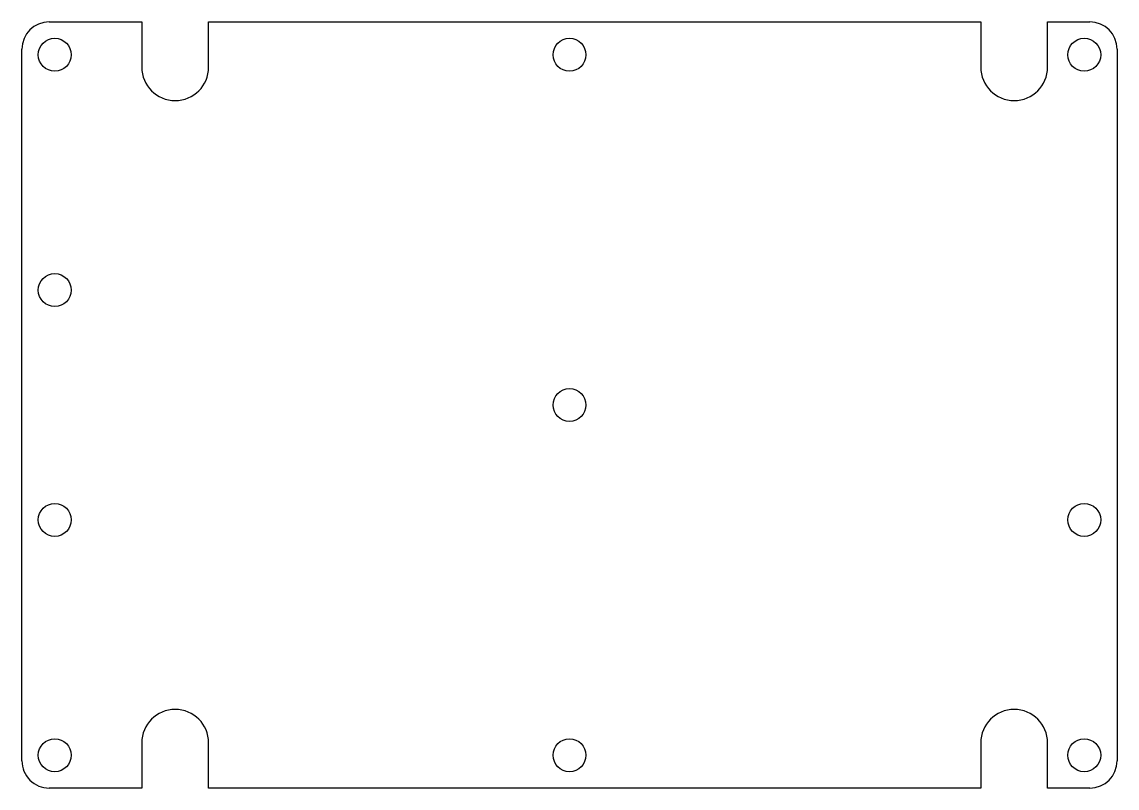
# Model space of a CAD drawing. Extents: x -50 to 50, y -35 to 35.
import ezdxf

# ---------------------------------------------------------------- set-up
doc = ezdxf.new("R2010")
doc.units = 0
doc.layers.get('0').update_dxf_attribs({"linetype": 'continuous'})

# ---------------------------------------------------------------- blocks, each defined once
blk = doc.blocks.new('PAD001')
at = {"layer": 'mainboard', "color": 0}
for p, q in [((-47.5, 35), (-39.05, 35)), ((-39.05, 35), (-39.05, 30.86)), ((-32.95, 30.86), (-32.95, 35)), ((-32.95, 35), (37.55, 35)), ((37.55, 35), (37.55, 30.86)), ((43.65, 30.86), (43.65, 35)), ((43.65, 35), (47.5, 35)), ((-50, -32.5), (-50, 32.5)), ((50, 32.5), (50, -32.5)), ((-39.05, -30.86), (-39.05, -35)), ((-32.95, -35), (-32.95, -30.86)), ((37.55, -30.86), (37.55, -35)), ((43.65, -35), (43.65, -30.86)), ((-39.05, -35), (-47.5, -35)), ((37.55, -35), (-32.95, -35)), ((47.5, -35), (43.65, -35))]:
    blk.add_line(p, q, dxfattribs=at)
for centre in [(-47, 32), (0, 32), (47, 32), (-47, 10.5), (0, 0), (-47, -10.5), (47, -10.5), (-47, -32), (0, -32), (47, -32)]:
    blk.add_circle(centre, 1.5, dxfattribs=at)
for centre, radius, start, end in [((-47.5, 32.5), 2.5, 90, -180), ((47.5, 32.5), 2.5, 0, 90), ((-36, 30.86), 3.05, -180, 0), ((40.6, 30.86), 3.05, -180, 0), ((-36, -30.86), 3.05, 0, -180), ((40.6, -30.86), 3.05, 0, -180), ((-47.5, -32.5), 2.5, 179.9997, -90), ((47.5, -32.5), 2.5, -90, 0)]:
    blk.add_arc(centre, radius, start, end, dxfattribs=at)

msp = doc.modelspace()

# ---------------------------------------------------------------- block references
msp.add_blockref('PAD001', (0, 0))

doc.saveas('drawing.dxf')
